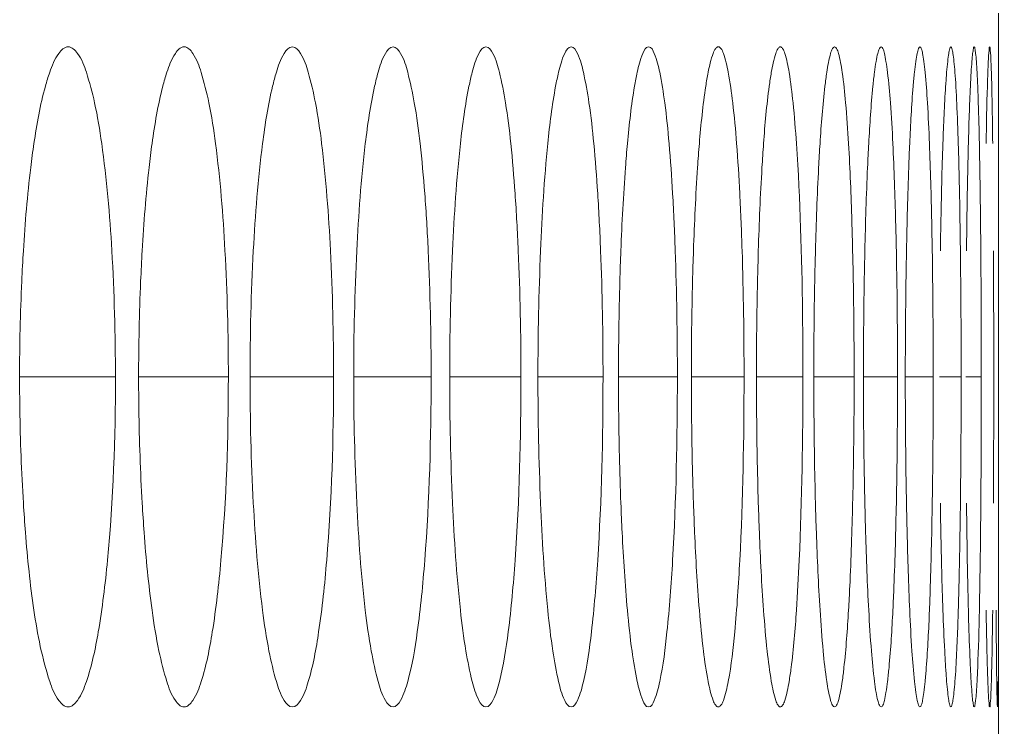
# Model space of a CAD drawing. Header units: millimetres. Extents: x 1177 to 4147, y 93 to 2194.
# Drawn here: x 2914.9 to 2923.81, y 1401.38 to 1407.81 of the extents above; entities that cross this region are included whole.
import ezdxf

# ---------------------------------------------------------------- set-up
doc = ezdxf.new("R2010")
doc.units = ezdxf.units.MM
doc.header["$LTSCALE"] = 0.1
doc.layers.get('0').update_dxf_attribs({"lineweight": 13})
doc.layers.add('标注', color=251, linetype='Continuous', lineweight=9)

msp = doc.modelspace()

# ---------------------------------------------------------------- linework, layer by layer
msp.add_line((2923.8102, 1348.8948), (2923.8102, 1914.8948))
at = {"layer": '标注'}
for p, q in [((2923.8102, 1407.5631), (2923.8102, 1408.0583)), ((2914.905, 1404.5631), (2915.7771, 1404.5631)), ((2915.9881, 1404.5631), (2916.8043, 1404.5631)), ((2917.0014, 1404.5631), (2917.7616, 1404.5631)), ((2917.9447, 1404.5631), (2918.6489, 1404.5631)), ((2918.8179, 1404.5631), (2919.466, 1404.5631)), ((2919.621, 1404.5631), (2920.2129, 1404.5631)), ((2920.3538, 1404.5631), (2920.8895, 1404.5631)), ((2921.0164, 1404.5631), (2921.4959, 1404.5631)), ((2921.6087, 1404.5631), (2922.0318, 1404.5631)), ((2922.1306, 1404.5631), (2922.4974, 1404.5631)), ((2922.582, 1404.5631), (2922.8924, 1404.5631)), ((2922.963, 1404.5631), (2923.217, 1404.5631)), ((2923.2735, 1404.5631), (2923.4711, 1404.5631)), ((2923.5134, 1404.5631), (2923.6545, 1404.5631)), ((2923.8102, 1401.0679), (2923.8102, 1401.5631))]:
    msp.add_line(p, q, dxfattribs=at)
for points, knots in [([(2915.3466, 1407.5631), (2915.312, 1407.5631), (2915.2316, 1407.4795), (2915.2003, 1407.3914), (2915.179, 1407.3314)], [0, 0, 0, 0, 0.352199, 1, 1, 1, 1]), ([(2915.7771, 1404.5631), (2915.7771, 1404.9458), (2915.7577, 1405.6542), (2915.6871, 1406.4875), (2915.5991, 1407.026), (2915.5248, 1407.3044), (2915.4607, 1407.4796), (2915.3811, 1407.5631), (2915.3466, 1407.5631)], [0, 0, 0, 0, 0.372429, 0.689732, 0.811883, 0.904664, 0.966442, 1, 1, 1, 1]), ([(2916.4018, 1407.5631), (2916.3687, 1407.5631), (2916.293, 1407.4769), (2916.2648, 1407.3911), (2916.2449, 1407.3314)], [0, 0, 0, 0, 0.34497, 1, 1, 1, 1]), ([(2916.8043, 1404.5631), (2916.8043, 1404.9458), (2916.7862, 1405.6539), (2916.7202, 1406.4873), (2916.6381, 1407.0254), (2916.5684, 1407.3042), (2916.5097, 1407.477), (2916.4348, 1407.5631), (2916.4018, 1407.5631)], [0, 0, 0, 0, 0.373515, 0.691581, 0.813864, 0.906521, 0.967776, 1, 1, 1, 1]), ([(2917.3871, 1407.5631), (2917.3554, 1407.5631), (2917.2847, 1407.4741), (2917.2593, 1407.3908), (2917.2409, 1407.3314)], [0, 0, 0, 0, 0.337498, 1, 1, 1, 1]), ([(2917.7616, 1404.5631), (2917.7616, 1404.9458), (2917.7449, 1405.6536), (2917.6834, 1406.4871), (2917.6073, 1407.0248), (2917.5421, 1407.3043), (2917.4885, 1407.4743), (2917.4187, 1407.5631), (2917.3871, 1407.5631)], [0, 0, 0, 0, 0.374562, 0.693368, 0.815782, 0.908329, 0.969088, 1, 1, 1, 1]), ([(2918.3024, 1407.5631), (2918.2721, 1407.5631), (2918.2067, 1407.4711), (2918.1839, 1407.3906), (2918.1669, 1407.3314)], [0, 0, 0, 0, 0.329816, 1, 1, 1, 1]), ([(2918.6489, 1404.5631), (2918.6489, 1404.9458), (2918.6368, 1405.502), (2918.5953, 1406.2087), (2918.5542, 1406.6582), (2918.5063, 1407.0241), (2918.4458, 1407.3044), (2918.3971, 1407.4714), (2918.3326, 1407.5631), (2918.3024, 1407.5631)], [0, 0, 0, 0, 0.375551, 0.545723, 0.695098, 0.817639, 0.910083, 0.970374, 1, 1, 1, 1]), ([(2919.1475, 1407.5631), (2919.1186, 1407.5631), (2919.0589, 1407.468), (2919.0384, 1407.3903), (2919.0228, 1407.3314)], [0, 0, 0, 0, 0.321971, 1, 1, 1, 1]), ([(2919.466, 1404.5631), (2919.466, 1404.9457), (2919.4549, 1405.502), (2919.4168, 1406.2086), (2919.3791, 1406.6582), (2919.3351, 1407.0234), (2919.2795, 1407.3047), (2919.2353, 1407.4683), (2919.1764, 1407.5631), (2919.1475, 1407.5631)], [0, 0, 0, 0, 0.376511, 0.547075, 0.696737, 0.819409, 0.911768, 0.971624, 1, 1, 1, 1]), ([(2919.9226, 1407.5631), (2919.8949, 1407.5631), (2919.8413, 1407.4648), (2919.8227, 1407.3901), (2919.8085, 1407.3314)], [0, 0, 0, 0, 0.314028, 1, 1, 1, 1]), ([(2920.2129, 1404.5631), (2920.2129, 1404.9457), (2920.2028, 1405.5019), (2920.1682, 1406.2085), (2920.1338, 1406.6582), (2920.0937, 1407.0227), (2920.0431, 1407.3052), (2920.0029, 1407.4652), (2919.9501, 1407.5631), (2919.9226, 1407.5631)], [0, 0, 0, 0, 0.37742, 0.548358, 0.698293, 0.821093, 0.913378, 0.972833, 1, 1, 1, 1]), ([(2920.6273, 1407.5631), (2920.6009, 1407.5631), (2920.5539, 1407.4614), (2920.5369, 1407.3899), (2920.524, 1407.3314)], [0, 0, 0, 0, 0.306066, 1, 1, 1, 1]), ([(2920.8895, 1404.5631), (2920.8895, 1404.9457), (2920.8805, 1405.5019), (2920.8492, 1406.2083), (2920.8182, 1406.6582), (2920.782, 1407.022), (2920.7367, 1407.3058), (2920.6999, 1407.4619), (2920.6536, 1407.5631), (2920.6273, 1407.5631)], [0, 0, 0, 0, 0.378273, 0.549562, 0.699757, 0.822681, 0.914904, 0.973991, 1, 1, 1, 1]), ([(2921.2618, 1407.5631), (2921.2525, 1407.5631), (2921.2304, 1407.5426), (2921.1983, 1407.4655), (2921.1807, 1407.3897), (2921.1693, 1407.3314)], [0, 0, 0, 0, 0.108893, 0.304684, 1, 1, 1, 1]), ([(2921.4959, 1404.5631), (2921.4959, 1404.9457), (2921.4879, 1405.5015), (2921.4599, 1406.2087), (2921.4328, 1406.6569), (2921.399, 1407.025), (2921.3621, 1407.2979), (2921.3245, 1407.4654), (2921.293, 1407.5426), (2921.2711, 1407.5631), (2921.2618, 1407.5631)], [0, 0, 0, 0, 0.378765, 0.550246, 0.700564, 0.823511, 0.915608, 0.974317, 0.990824, 1, 1, 1, 1]), ([(2921.8259, 1407.5631), (2921.8174, 1407.5631), (2921.7976, 1407.5414), (2921.77, 1407.4654), (2921.7542, 1407.3895), (2921.7441, 1407.3314)], [0, 0, 0, 0, 0.101909, 0.296587, 1, 1, 1, 1]), ([(2921.9727, 1406.6838), (2921.9643, 1406.8076), (2921.9467, 1407.0245), (2921.9146, 1407.2969), (2921.881, 1407.4652), (2921.8541, 1407.5413), (2921.8344, 1407.5631), (2921.8259, 1407.5631)], [0, 0, 0, 0, 0.412795, 0.721593, 0.917535, 0.971685, 1, 1, 1, 1]), ([(2922.3196, 1407.5631), (2922.3118, 1407.5631), (2922.2946, 1407.54), (2922.2712, 1407.4656), (2922.2574, 1407.3893), (2922.2486, 1407.3314)], [0, 0, 0, 0, 0.094921, 0.288654, 1, 1, 1, 1]), ([(2922.4465, 1406.6838), (2922.4393, 1406.8076), (2922.424, 1407.0246), (2922.3966, 1407.2961), (2922.3672, 1407.4654), (2922.3445, 1407.5399), (2922.3274, 1407.5631), (2922.3196, 1407.5631)], [0, 0, 0, 0, 0.414841, 0.724795, 0.920667, 0.973938, 1, 1, 1, 1]), ([(2922.7429, 1407.5631), (2922.7357, 1407.5631), (2922.7214, 1407.5384), (2922.71, 1407.4964), (2922.6948, 1407.4218), (2922.6869, 1407.3647), (2922.6827, 1407.3314)], [0, 0, 0, 0, 0.088051, 0.280963, 0.585765, 1, 1, 1, 1]), ([(2922.8498, 1406.6838), (2922.8437, 1406.8076), (2922.8313, 1407.0234), (2922.8093, 1407.2734), (2922.7898, 1407.4217), (2922.7752, 1407.4964), (2922.7642, 1407.5383), (2922.75, 1407.5631), (2922.7429, 1407.5631)], [0, 0, 0, 0, 0.416674, 0.727673, 0.840561, 0.923587, 0.976084, 1, 1, 1, 1]), ([(2923.0956, 1407.5631), (2923.0891, 1407.5631), (2923.0781, 1407.5367), (2923.0685, 1407.4968), (2923.0562, 1407.4214), (2923.0497, 1407.3647), (2923.0462, 1407.3314)], [0, 0, 0, 0, 0.08156, 0.273914, 0.581123, 1, 1, 1, 1]), ([(2923.1827, 1406.6838), (2923.1777, 1406.8075), (2923.1676, 1407.0231), (2923.1499, 1407.2735), (2923.1339, 1407.4214), (2923.1222, 1407.4967), (2923.113, 1407.5367), (2923.1021, 1407.5631), (2923.0956, 1407.5631)], [0, 0, 0, 0, 0.418337, 0.730308, 0.843348, 0.926219, 0.978065, 1, 1, 1, 1]), ([(2923.3779, 1407.5631), (2923.3719, 1407.5631), (2923.3649, 1407.535), (2923.3563, 1407.4973), (2923.3473, 1407.421), (2923.342, 1407.3646), (2923.3393, 1407.3314)], [0, 0, 0, 0, 0.07568, 0.267653, 0.577032, 1, 1, 1, 1]), ([(2923.445, 1406.6838), (2923.4412, 1406.8075), (2923.435, 1406.9816), (2923.4239, 1407.1971), (2923.4158, 1407.3231), (2923.4074, 1407.4209), (2923.3989, 1407.4972), (2923.3908, 1407.535), (2923.3839, 1407.5631), (2923.3779, 1407.5631)], [0, 0, 0, 0, 0.419744, 0.590146, 0.732557, 0.845737, 0.928497, 0.979815, 1, 1, 1, 1]), ([(2923.5896, 1407.5631), (2923.5841, 1407.5631), (2923.5816, 1407.5334), (2923.5732, 1407.4978), (2923.568, 1407.4205), (2923.5638, 1407.3646), (2923.5618, 1407.3314)], [0, 0, 0, 0, 0.070746, 0.262489, 0.57368, 1, 1, 1, 1]), ([(2923.6367, 1406.6838), (2923.6341, 1406.8075), (2923.6299, 1406.9816), (2923.6221, 1407.197), (2923.6166, 1407.3232), (2923.6101, 1407.4205), (2923.6055, 1407.4978), (2923.5974, 1407.5333), (2923.5951, 1407.5631), (2923.5896, 1407.5631)], [0, 0, 0, 0, 0.42086, 0.591659, 0.73434, 0.847642, 0.930328, 0.98125, 1, 1, 1, 1]), ([(2923.7308, 1407.5631), (2923.7256, 1407.5631), (2923.7284, 1407.5321), (2923.7193, 1407.4984), (2923.7183, 1407.4202), (2923.715, 1407.3646), (2923.7137, 1407.3314)], [0, 0, 0, 0, 0.067135, 0.25876, 0.571272, 1, 1, 1, 1]), ([(2923.7579, 1406.6838), (2923.7565, 1406.8075), (2923.7542, 1406.9816), (2923.7496, 1407.197), (2923.7469, 1407.3233), (2923.7421, 1407.4202), (2923.7418, 1407.4983), (2923.7329, 1407.532), (2923.736, 1407.5631), (2923.7308, 1407.5631)], [0, 0, 0, 0, 0.421633, 0.592708, 0.735581, 0.848973, 0.931617, 0.982277, 1, 1, 1, 1]), ([(2915.179, 1407.3314), (2915.1644, 1407.29), (2915.1, 1407.078), (2915.0613, 1406.8593), (2915.0354, 1406.6838)], [0, 0, 0, 0, 0.198383, 1, 1, 1, 1]), ([(2916.2449, 1407.3314), (2916.2312, 1407.2899), (2916.1708, 1407.0775), (2916.1346, 1406.8591), (2916.1104, 1406.6838)], [0, 0, 0, 0, 0.197891, 1, 1, 1, 1]), ([(2917.2409, 1407.3314), (2917.2281, 1407.2899), (2917.1717, 1407.077), (2917.1381, 1406.8589), (2917.1154, 1406.6838)], [0, 0, 0, 0, 0.197424, 1, 1, 1, 1]), ([(2918.1669, 1407.3314), (2918.155, 1407.2898), (2918.1026, 1407.0766), (2918.0715, 1406.8587), (2918.0505, 1406.6838)], [0, 0, 0, 0, 0.196983, 1, 1, 1, 1]), ([(2919.0228, 1407.3314), (2919.0118, 1407.2898), (2918.9635, 1407.0761), (2918.9349, 1406.8586), (2918.9155, 1406.6838)], [0, 0, 0, 0, 0.196571, 1, 1, 1, 1]), ([(2919.8085, 1407.3314), (2919.7985, 1407.2897), (2919.7542, 1407.0757), (2919.7281, 1406.8584), (2919.7104, 1406.6838)], [0, 0, 0, 0, 0.196188, 1, 1, 1, 1]), ([(2920.524, 1407.3314), (2920.5149, 1407.2897), (2920.4747, 1407.0753), (2920.4511, 1406.8583), (2920.435, 1406.6838)], [0, 0, 0, 0, 0.195836, 1, 1, 1, 1]), ([(2921.1693, 1407.3314), (2921.1611, 1407.2896), (2921.125, 1407.075), (2921.1038, 1406.8582), (2921.0894, 1406.6838)], [0, 0, 0, 0, 0.195515, 1, 1, 1, 1]), ([(2921.7441, 1407.3314), (2921.7369, 1407.2896), (2921.7049, 1407.0747), (2921.6862, 1406.8581), (2921.6734, 1406.6838)], [0, 0, 0, 0, 0.195227, 1, 1, 1, 1]), ([(2922.2486, 1407.3314), (2922.2423, 1407.2896), (2922.2145, 1407.0744), (2922.1982, 1406.858), (2922.1871, 1406.6838)], [0, 0, 0, 0, 0.194971, 1, 1, 1, 1]), ([(2922.6827, 1407.3314), (2922.6773, 1407.2895), (2922.6536, 1407.0742), (2922.6397, 1406.8579), (2922.6303, 1406.6838)], [0, 0, 0, 0, 0.194751, 1, 1, 1, 1]), ([(2923.0462, 1407.3314), (2923.0418, 1407.2895), (2923.0223, 1407.074), (2923.0108, 1406.8579), (2923.003, 1406.6838)], [0, 0, 0, 0, 0.194565, 1, 1, 1, 1]), ([(2923.3393, 1407.3314), (2923.3358, 1407.2895), (2923.3204, 1407.0738), (2923.3114, 1406.8578), (2923.3052, 1406.6838)], [0, 0, 0, 0, 0.194414, 1, 1, 1, 1]), ([(2923.5618, 1407.3314), (2923.5592, 1407.2895), (2923.548, 1407.0737), (2923.5414, 1406.8578), (2923.5369, 1406.6838)], [0, 0, 0, 0, 0.194299, 1, 1, 1, 1]), ([(2923.7137, 1407.3314), (2923.7121, 1407.2895), (2923.7051, 1407.0736), (2923.7009, 1406.8577), (2923.698, 1406.6838)], [0, 0, 0, 0, 0.194221, 1, 1, 1, 1]), ([(2915.0354, 1406.6838), (2915.0247, 1406.6113), (2914.982, 1406.288), (2914.955, 1405.9627), (2914.9395, 1405.7104)], [0, 0, 0, 0, 0.224658, 1, 1, 1, 1]), ([(2916.1104, 1406.6838), (2916.1003, 1406.6113), (2916.0603, 1406.2878), (2916.0351, 1405.9627), (2916.0205, 1405.7104)], [0, 0, 0, 0, 0.224554, 1, 1, 1, 1]), ([(2917.1154, 1406.6838), (2917.0737, 1406.3607), (2917.0197, 1405.6538), (2917.0014, 1404.9456), (2917.0014, 1404.5631)], [0, 0, 0, 0, 0.459902, 1, 1, 1, 1]), ([(2918.0505, 1406.6838), (2918.0118, 1406.3605), (2917.9617, 1405.6536), (2917.9447, 1404.9456), (2917.9447, 1404.5631)], [0, 0, 0, 0, 0.459787, 1, 1, 1, 1]), ([(2918.9155, 1406.6838), (2918.8798, 1406.3603), (2918.8336, 1405.6534), (2918.8179, 1404.9456), (2918.8179, 1404.5631)], [0, 0, 0, 0, 0.45968, 1, 1, 1, 1]), ([(2919.7104, 1406.6838), (2919.6776, 1406.3602), (2919.6354, 1405.6533), (2919.621, 1404.9456), (2919.621, 1404.5631)], [0, 0, 0, 0, 0.459581, 1, 1, 1, 1]), ([(2920.435, 1406.6838), (2920.4284, 1406.6112), (2920.4018, 1406.2872), (2920.3851, 1405.9624), (2920.3754, 1405.7104)], [0, 0, 0, 0, 0.22413, 1, 1, 1, 1]), ([(2921.0894, 1406.6838), (2921.0834, 1406.6112), (2921.0595, 1406.2871), (2921.0445, 1405.9624), (2921.0358, 1405.7104)], [0, 0, 0, 0, 0.224066, 1, 1, 1, 1]), ([(2921.6734, 1406.6838), (2921.6681, 1406.6112), (2921.647, 1406.287), (2921.6336, 1405.9624), (2921.6259, 1405.7104)], [0, 0, 0, 0, 0.224008, 1, 1, 1, 1]), ([(2922.0318, 1404.5631), (2922.0318, 1404.758), (2922.0266, 1405.4652), (2922.0075, 1406.1726), (2921.9727, 1406.6838)], [0, 0, 0, 0, 0.275595, 1, 1, 1, 1]), ([(2922.1871, 1406.6838), (2922.1824, 1406.6112), (2922.164, 1406.2869), (2922.1524, 1405.9623), (2922.1456, 1405.7104)], [0, 0, 0, 0, 0.223957, 1, 1, 1, 1]), ([(2922.4841, 1405.7104), (2922.482, 1405.7991), (2922.4732, 1406.1237), (2922.4603, 1406.4482), (2922.4465, 1406.6838)], [0, 0, 0, 0, 0.273384, 1, 1, 1, 1]), ([(2922.6303, 1406.6838), (2922.6263, 1406.6112), (2922.6106, 1406.2869), (2922.6006, 1405.9623), (2922.5949, 1405.7104)], [0, 0, 0, 0, 0.223913, 1, 1, 1, 1]), ([(2922.8814, 1405.7104), (2922.8796, 1405.7991), (2922.8722, 1406.1237), (2922.8614, 1406.4482), (2922.8498, 1406.6838)], [0, 0, 0, 0, 0.273416, 1, 1, 1, 1]), ([(2923.003, 1406.6838), (2922.9997, 1406.6112), (2922.9867, 1406.2868), (2922.9785, 1405.9623), (2922.9737, 1405.7104)], [0, 0, 0, 0, 0.223876, 1, 1, 1, 1]), ([(2923.2081, 1405.7104), (2923.2067, 1405.7991), (2923.2007, 1406.1236), (2923.192, 1406.4481), (2923.1827, 1406.6838)], [0, 0, 0, 0, 0.273443, 1, 1, 1, 1]), ([(2923.3052, 1406.6838), (2923.3026, 1406.6112), (2923.2923, 1406.2868), (2923.2858, 1405.9623), (2923.282, 1405.7104)], [0, 0, 0, 0, 0.223846, 1, 1, 1, 1]), ([(2923.4643, 1405.7104), (2923.4632, 1405.7991), (2923.4587, 1406.1236), (2923.4521, 1406.4481), (2923.445, 1406.6838)], [0, 0, 0, 0, 0.273464, 1, 1, 1, 1]), ([(2923.5369, 1406.6838), (2923.535, 1406.6112), (2923.5274, 1406.2867), (2923.5225, 1405.9623), (2923.5197, 1405.7104)], [0, 0, 0, 0, 0.223823, 1, 1, 1, 1]), ([(2923.65, 1405.7104), (2923.6493, 1405.7991), (2923.6462, 1406.1236), (2923.6417, 1406.4481), (2923.6367, 1406.6838)], [0, 0, 0, 0, 0.273479, 1, 1, 1, 1]), ([(2914.9395, 1405.7104), (2914.9338, 1405.6181), (2914.9135, 1405.236), (2914.905, 1404.8533), (2914.905, 1404.5631)], [0, 0, 0, 0, 0.241777, 1, 1, 1, 1]), ([(2916.0205, 1405.7104), (2916.0151, 1405.618), (2915.9961, 1405.2359), (2915.9881, 1404.8532), (2915.9881, 1404.5631)], [0, 0, 0, 0, 0.241751, 1, 1, 1, 1]), ([(2920.3754, 1405.7104), (2920.3718, 1405.618), (2920.3591, 1405.2357), (2920.3538, 1404.8532), (2920.3538, 1404.5631)], [0, 0, 0, 0, 0.241646, 1, 1, 1, 1]), ([(2921.0358, 1405.7104), (2921.0326, 1405.618), (2921.0212, 1405.2357), (2921.0164, 1404.8532), (2921.0164, 1404.5631)], [0, 0, 0, 0, 0.24163, 1, 1, 1, 1]), ([(2921.6259, 1405.7104), (2921.6231, 1405.618), (2921.6129, 1405.2357), (2921.6087, 1404.8532), (2921.6087, 1404.5631)], [0, 0, 0, 0, 0.241616, 1, 1, 1, 1]), ([(2922.1456, 1405.7104), (2922.1431, 1405.618), (2922.1343, 1405.2357), (2922.1306, 1404.8532), (2922.1306, 1404.5631)], [0, 0, 0, 0, 0.241603, 1, 1, 1, 1]), ([(2922.4974, 1404.5631), (2922.4974, 1404.6611), (2922.4962, 1405.0435), (2922.4909, 1405.426), (2922.4841, 1405.7104)], [0, 0, 0, 0, 0.256117, 1, 1, 1, 1]), ([(2922.5949, 1405.7104), (2922.5928, 1405.618), (2922.5852, 1405.2356), (2922.582, 1404.8532), (2922.582, 1404.5631)], [0, 0, 0, 0, 0.241592, 1, 1, 1, 1]), ([(2922.8924, 1404.5631), (2922.8924, 1404.6611), (2922.8915, 1405.0435), (2922.887, 1405.426), (2922.8814, 1405.7104)], [0, 0, 0, 0, 0.256123, 1, 1, 1, 1]), ([(2922.9737, 1405.7104), (2922.9719, 1405.618), (2922.9656, 1405.2356), (2922.963, 1404.8532), (2922.963, 1404.5631)], [0, 0, 0, 0, 0.241583, 1, 1, 1, 1]), ([(2923.217, 1404.5631), (2923.217, 1404.6611), (2923.2163, 1405.0435), (2923.2127, 1405.4259), (2923.2081, 1405.7104)], [0, 0, 0, 0, 0.256128, 1, 1, 1, 1]), ([(2923.4711, 1404.5631), (2923.4711, 1404.6611), (2923.4705, 1405.0435), (2923.4678, 1405.4259), (2923.4643, 1405.7104)], [0, 0, 0, 0, 0.256131, 1, 1, 1, 1]), ([(2923.6545, 1404.5631), (2923.6545, 1404.6611), (2923.6542, 1405.0435), (2923.6523, 1405.4259), (2923.65, 1405.7104)], [0, 0, 0, 0, 0.256134, 1, 1, 1, 1]), ([(2923.7675, 1404.5631), (2923.7675, 1404.6611), (2923.7673, 1405.0435), (2923.7663, 1405.4259), (2923.7651, 1405.7104)], [0, 0, 0, 0, 0.256136, 1, 1, 1, 1]), ([(2914.905, 1404.5631), (2914.905, 1404.4652), (2914.9079, 1404.0826), (2914.922, 1403.7), (2914.9395, 1403.4159)], [0, 0, 0, 0, 0.256006, 1, 1, 1, 1]), ([(2915.5124, 1401.7949), (2915.5631, 1401.9407), (2915.6397, 1402.3081), (2915.7505, 1403.2305), (2915.7771, 1404.0071), (2915.7771, 1404.5631)], [0, 0, 0, 0, 0.166119, 0.401654, 1, 1, 1, 1]), ([(2915.9881, 1404.5631), (2915.9881, 1404.4652), (2915.9909, 1404.0826), (2916.0041, 1403.7001), (2916.0205, 1403.4159)], [0, 0, 0, 0, 0.256022, 1, 1, 1, 1]), ([(2916.557, 1401.7949), (2916.6045, 1401.9412), (2916.676, 1402.3086), (2916.7796, 1403.2311), (2916.8043, 1404.0071), (2916.8043, 1404.5631)], [0, 0, 0, 0, 0.165692, 0.401192, 1, 1, 1, 1]), ([(2917.0014, 1404.5631), (2917.0014, 1404.1806), (2917.0197, 1403.4725), (2917.0737, 1402.7655), (2917.1154, 1402.4425)], [0, 0, 0, 0, 0.540098, 1, 1, 1, 1]), ([(2917.5315, 1401.7949), (2917.5759, 1401.9417), (2917.6423, 1402.3091), (2917.7387, 1403.2316), (2917.7616, 1404.0072), (2917.7616, 1404.5631)], [0, 0, 0, 0, 0.165291, 0.400759, 1, 1, 1, 1]), ([(2917.9447, 1404.5631), (2917.9447, 1404.1807), (2917.9617, 1403.4727), (2918.0118, 1402.7657), (2918.0505, 1402.4425)], [0, 0, 0, 0, 0.540213, 1, 1, 1, 1]), ([(2918.4361, 1401.7949), (2918.4773, 1401.9421), (2918.5386, 1402.3096), (2918.6278, 1403.232), (2918.6489, 1404.0072), (2918.6489, 1404.5631)], [0, 0, 0, 0, 0.164917, 0.400355, 1, 1, 1, 1]), ([(2918.8179, 1404.5631), (2918.8179, 1404.1807), (2918.8336, 1403.4728), (2918.8798, 1402.7659), (2918.9155, 1402.4425)], [0, 0, 0, 0, 0.54032, 1, 1, 1, 1]), ([(2919.2705, 1401.7949), (2919.3085, 1401.9426), (2919.3648, 1402.31), (2919.4467, 1403.2325), (2919.466, 1404.0073), (2919.466, 1404.5631)], [0, 0, 0, 0, 0.164569, 0.399981, 1, 1, 1, 1]), ([(2919.621, 1404.5631), (2919.621, 1404.1807), (2919.6354, 1403.473), (2919.6776, 1402.7661), (2919.7104, 1402.4425)], [0, 0, 0, 0, 0.540419, 1, 1, 1, 1]), ([(2920.0348, 1401.7949), (2920.0695, 1401.9429), (2920.1208, 1402.3103), (2920.1954, 1403.2329), (2920.2129, 1404.0073), (2920.2129, 1404.5631)], [0, 0, 0, 0, 0.164249, 0.399636, 1, 1, 1, 1]), ([(2920.3538, 1404.5631), (2920.3538, 1404.4652), (2920.3557, 1404.0827), (2920.3645, 1403.7002), (2920.3754, 1403.4159)], [0, 0, 0, 0, 0.256086, 1, 1, 1, 1]), ([(2920.7288, 1401.7949), (2920.7603, 1401.9433), (2920.8065, 1402.3107), (2920.8738, 1403.2332), (2920.8895, 1404.0074), (2920.8895, 1404.5631)], [0, 0, 0, 0, 0.163958, 0.399322, 1, 1, 1, 1]), ([(2921.0164, 1404.5631), (2921.0164, 1404.4652), (2921.0181, 1404.0827), (2921.026, 1403.7002), (2921.0358, 1403.4159)], [0, 0, 0, 0, 0.256095, 1, 1, 1, 1]), ([(2921.3526, 1401.7949), (2921.3807, 1401.9436), (2921.4219, 1402.311), (2921.4819, 1403.2336), (2921.4959, 1404.0074), (2921.4959, 1404.5631)], [0, 0, 0, 0, 0.163694, 0.399039, 1, 1, 1, 1]), ([(2921.6087, 1404.5631), (2921.6087, 1404.4652), (2921.6102, 1404.0827), (2921.6172, 1403.7003), (2921.6259, 1403.4159)], [0, 0, 0, 0, 0.256104, 1, 1, 1, 1]), ([(2921.9727, 1402.4425), (2921.983, 1402.5939), (2922.0203, 1403.3002), (2922.0318, 1404.0076), (2922.0318, 1404.5631)], [0, 0, 0, 0, 0.214546, 1, 1, 1, 1]), ([(2922.1306, 1404.5631), (2922.1306, 1404.4652), (2922.1319, 1404.0827), (2922.138, 1403.7003), (2922.1456, 1403.4159)], [0, 0, 0, 0, 0.256112, 1, 1, 1, 1]), ([(2922.4841, 1403.4159), (2922.4863, 1403.5083), (2922.4942, 1403.8906), (2922.4974, 1404.2731), (2922.4974, 1404.5631)], [0, 0, 0, 0, 0.241594, 1, 1, 1, 1]), ([(2922.582, 1404.5631), (2922.582, 1404.4652), (2922.5831, 1404.0827), (2922.5884, 1403.7003), (2922.5949, 1403.4159)], [0, 0, 0, 0, 0.256118, 1, 1, 1, 1]), ([(2922.8814, 1403.4159), (2922.8832, 1403.5083), (2922.8898, 1403.8906), (2922.8924, 1404.2731), (2922.8924, 1404.5631)], [0, 0, 0, 0, 0.241585, 1, 1, 1, 1]), ([(2922.963, 1404.5631), (2922.963, 1404.4652), (2922.9639, 1404.0827), (2922.9683, 1403.7003), (2922.9737, 1403.4159)], [0, 0, 0, 0, 0.256124, 1, 1, 1, 1]), ([(2923.2081, 1403.4159), (2923.2096, 1403.5083), (2923.2149, 1403.8907), (2923.217, 1404.2731), (2923.217, 1404.5631)], [0, 0, 0, 0, 0.241577, 1, 1, 1, 1]), ([(2923.4643, 1403.4159), (2923.4654, 1403.5083), (2923.4694, 1403.8907), (2923.4711, 1404.2731), (2923.4711, 1404.5631)], [0, 0, 0, 0, 0.241571, 1, 1, 1, 1]), ([(2923.65, 1403.4159), (2923.6508, 1403.5083), (2923.6535, 1403.8907), (2923.6545, 1404.2731), (2923.6545, 1404.5631)], [0, 0, 0, 0, 0.241566, 1, 1, 1, 1]), ([(2923.7651, 1403.4159), (2923.7655, 1403.5083), (2923.7669, 1403.8907), (2923.7675, 1404.2731), (2923.7675, 1404.5631)], [0, 0, 0, 0, 0.241563, 1, 1, 1, 1]), ([(2914.9395, 1403.4159), (2914.945, 1403.3271), (2914.9677, 1403.0018), (2915.0007, 1402.6771), (2915.0354, 1402.4425)], [0, 0, 0, 0, 0.272803, 1, 1, 1, 1]), ([(2916.0205, 1403.4159), (2916.0256, 1403.3271), (2916.047, 1403.0019), (2916.0778, 1402.6772), (2916.1104, 1402.4425)], [0, 0, 0, 0, 0.272887, 1, 1, 1, 1]), ([(2920.3754, 1403.4159), (2920.3788, 1403.3271), (2920.393, 1403.0024), (2920.4134, 1402.6778), (2920.435, 1402.4425)], [0, 0, 0, 0, 0.273226, 1, 1, 1, 1]), ([(2921.0358, 1403.4159), (2921.0389, 1403.3271), (2921.0516, 1403.0024), (2921.07, 1402.6779), (2921.0894, 1402.4425)], [0, 0, 0, 0, 0.273277, 1, 1, 1, 1]), ([(2921.6259, 1403.4159), (2921.6286, 1403.3271), (2921.6399, 1403.0025), (2921.6562, 1402.6779), (2921.6734, 1402.4425)], [0, 0, 0, 0, 0.273324, 1, 1, 1, 1]), ([(2922.1456, 1403.4159), (2922.148, 1403.3271), (2922.1579, 1403.0025), (2922.1721, 1402.678), (2922.1871, 1402.4425)], [0, 0, 0, 0, 0.273364, 1, 1, 1, 1]), ([(2922.4465, 1402.4425), (2922.4508, 1402.5151), (2922.4677, 1402.8394), (2922.4781, 1403.164), (2922.4841, 1403.4159)], [0, 0, 0, 0, 0.223934, 1, 1, 1, 1]), ([(2922.5949, 1403.4159), (2922.5969, 1403.3271), (2922.6053, 1403.0026), (2922.6175, 1402.6781), (2922.6303, 1402.4425)], [0, 0, 0, 0, 0.2734, 1, 1, 1, 1]), ([(2922.8498, 1402.4425), (2922.8534, 1402.5151), (2922.8676, 1402.8394), (2922.8763, 1403.164), (2922.8814, 1403.4159)], [0, 0, 0, 0, 0.223894, 1, 1, 1, 1]), ([(2922.9737, 1403.4159), (2922.9754, 1403.3271), (2922.9824, 1403.0026), (2922.9924, 1402.6781), (2923.003, 1402.4425)], [0, 0, 0, 0, 0.273429, 1, 1, 1, 1]), ([(2923.1827, 1402.4425), (2923.1856, 1402.5151), (2923.197, 1402.8395), (2923.204, 1403.164), (2923.2081, 1403.4159)], [0, 0, 0, 0, 0.22386, 1, 1, 1, 1]), ([(2923.282, 1403.4159), (2923.2833, 1403.3271), (2923.2889, 1403.0026), (2923.2968, 1402.6782), (2923.3052, 1402.4425)], [0, 0, 0, 0, 0.273453, 1, 1, 1, 1]), ([(2923.445, 1402.4425), (2923.4472, 1402.5151), (2923.4559, 1402.8395), (2923.4612, 1403.164), (2923.4643, 1403.4159)], [0, 0, 0, 0, 0.223834, 1, 1, 1, 1]), ([(2923.5197, 1403.4159), (2923.5207, 1403.3271), (2923.5248, 1403.0027), (2923.5307, 1402.6782), (2923.5369, 1402.4425)], [0, 0, 0, 0, 0.273472, 1, 1, 1, 1]), ([(2923.6367, 1402.4425), (2923.6382, 1402.5151), (2923.6443, 1402.8396), (2923.6479, 1403.164), (2923.65, 1403.4159)], [0, 0, 0, 0, 0.223814, 1, 1, 1, 1]), ([(2915.0354, 1402.4425), (2915.0677, 1402.2238), (2915.1234, 1401.9364), (2915.232, 1401.6466), (2915.312, 1401.5631), (2915.3466, 1401.5631)], [0, 0, 0, 0, 0.692122, 0.891575, 1, 1, 1, 1]), ([(2916.1104, 1402.4425), (2916.1276, 1402.3182), (2916.1616, 1402.1013), (2916.2332, 1401.8221), (2916.2934, 1401.6492), (2916.3687, 1401.5631), (2916.4018, 1401.5631)], [0, 0, 0, 0, 0.396145, 0.696516, 0.895316, 1, 1, 1, 1]), ([(2917.1154, 1402.4425), (2917.1315, 1402.3183), (2917.163, 1402.1019), (2917.2301, 1401.8221), (2917.2851, 1401.652), (2917.3554, 1401.5631), (2917.3871, 1401.5631)], [0, 0, 0, 0, 0.39889, 0.700646, 0.898977, 1, 1, 1, 1]), ([(2918.0505, 1402.4425), (2918.0654, 1402.3184), (2918.0945, 1402.1026), (2918.1569, 1401.8219), (2918.207, 1401.6548), (2918.272, 1401.5631), (2918.3024, 1401.5631)], [0, 0, 0, 0, 0.401577, 0.704706, 0.902616, 1, 1, 1, 1]), ([(2918.9155, 1402.4425), (2918.9292, 1402.3184), (2918.956, 1402.1033), (2919.0135, 1401.8216), (2919.0592, 1401.6579), (2919.1186, 1401.5631), (2919.1475, 1401.5631)], [0, 0, 0, 0, 0.404191, 0.708673, 0.906209, 1, 1, 1, 1]), ([(2919.7104, 1402.4425), (2919.7229, 1402.3185), (2919.7475, 1402.104), (2919.7999, 1401.8212), (2919.8416, 1401.661), (2919.8949, 1401.5631), (2919.9226, 1401.5631)], [0, 0, 0, 0, 0.406714, 0.712519, 0.90973, 1, 1, 1, 1]), ([(2920.435, 1402.4425), (2920.4464, 1402.3185), (2920.4687, 1402.1048), (2920.5159, 1401.8206), (2920.5541, 1401.6643), (2920.6009, 1401.5631), (2920.6273, 1401.5631)], [0, 0, 0, 0, 0.409128, 0.716215, 0.913149, 1, 1, 1, 1]), ([(2921.0894, 1402.4425), (2921.0996, 1402.3186), (2921.1208, 1402.1016), (2921.1594, 1401.8285), (2921.1982, 1401.6609), (2921.2304, 1401.5837), (2921.2525, 1401.5631), (2921.2618, 1401.5631)], [0, 0, 0, 0, 0.410337, 0.717846, 0.914038, 0.96928, 1, 1, 1, 1]), ([(2921.6734, 1402.4425), (2921.6825, 1402.3186), (2921.7013, 1402.1017), (2921.7352, 1401.8293), (2921.77, 1401.661), (2921.7976, 1401.5849), (2921.8174, 1401.5631), (2921.8259, 1401.5631)], [0, 0, 0, 0, 0.412556, 0.72129, 0.917343, 0.971601, 1, 1, 1, 1]), ([(2921.9059, 1401.7949), (2921.9129, 1401.8367), (2921.9434, 1402.0516), (2921.9609, 1402.2682), (2921.9727, 1402.4425)], [0, 0, 0, 0, 0.195157, 1, 1, 1, 1]), ([(2922.1871, 1402.4425), (2922.195, 1402.3187), (2922.2114, 1402.1016), (2922.2406, 1401.8301), (2922.2712, 1401.6608), (2922.2946, 1401.5863), (2922.3118, 1401.5631), (2922.3196, 1401.5631)], [0, 0, 0, 0, 0.414625, 0.724518, 0.920485, 0.973854, 1, 1, 1, 1]), ([(2922.3888, 1401.7949), (2922.3949, 1401.8367), (2922.4212, 1402.0519), (2922.4363, 1402.2683), (2922.4465, 1402.4425)], [0, 0, 0, 0, 0.194911, 1, 1, 1, 1]), ([(2922.6303, 1402.4425), (2922.637, 1402.3187), (2922.6507, 1402.1029), (2922.6742, 1401.8529), (2922.6948, 1401.7045), (2922.71, 1401.6299), (2922.7214, 1401.5879), (2922.7357, 1401.5631), (2922.7429, 1401.5631)], [0, 0, 0, 0, 0.416482, 0.727426, 0.840337, 0.92342, 0.976003, 1, 1, 1, 1]), ([(2922.8013, 1401.7949), (2922.8064, 1401.8367), (2922.8286, 1402.0521), (2922.8413, 1402.2684), (2922.8498, 1402.4425)], [0, 0, 0, 0, 0.194699, 1, 1, 1, 1]), ([(2923.003, 1402.4425), (2923.0085, 1402.3187), (2923.0199, 1402.1031), (2923.0392, 1401.8528), (2923.0562, 1401.7049), (2923.0685, 1401.6295), (2923.0781, 1401.5896), (2923.0891, 1401.5631), (2923.0956, 1401.5631)], [0, 0, 0, 0, 0.418174, 0.730095, 0.843153, 0.926071, 0.977989, 1, 1, 1, 1]), ([(2923.1433, 1401.7949), (2923.1474, 1401.8368), (2923.1655, 1402.0523), (2923.1757, 1402.2684), (2923.1827, 1402.4425)], [0, 0, 0, 0, 0.194522, 1, 1, 1, 1]), ([(2923.3052, 1402.4425), (2923.3096, 1402.3188), (2923.3168, 1402.1447), (2923.3292, 1401.9292), (2923.3382, 1401.8032), (2923.3473, 1401.7053), (2923.3563, 1401.6291), (2923.3649, 1401.5913), (2923.3719, 1401.5631), (2923.3779, 1401.5631)], [0, 0, 0, 0, 0.419612, 0.589982, 0.732383, 0.845577, 0.928373, 0.979748, 1, 1, 1, 1]), ([(2923.4148, 1401.7949), (2923.418, 1401.8368), (2923.4319, 1402.0525), (2923.4397, 1402.2685), (2923.445, 1402.4425)], [0, 0, 0, 0, 0.194381, 1, 1, 1, 1]), ([(2923.5369, 1402.4425), (2923.5401, 1402.3188), (2923.5453, 1402.1447), (2923.5545, 1401.9292), (2923.5608, 1401.8031), (2923.568, 1401.7057), (2923.5732, 1401.6285), (2923.5816, 1401.5929), (2923.5841, 1401.5631), (2923.5896, 1401.5631)], [0, 0, 0, 0, 0.420763, 0.591537, 0.73421, 0.847522, 0.930234, 0.981197, 1, 1, 1, 1]), ([(2923.6157, 1401.7949), (2923.6179, 1401.8368), (2923.6277, 1402.0526), (2923.6331, 1402.2685), (2923.6367, 1402.4425)], [0, 0, 0, 0, 0.194275, 1, 1, 1, 1]), ([(2923.698, 1402.4425), (2923.7001, 1402.3188), (2923.7033, 1402.1447), (2923.7092, 1401.9293), (2923.7128, 1401.803), (2923.7183, 1401.7061), (2923.7193, 1401.628), (2923.7284, 1401.5942), (2923.7256, 1401.5631), (2923.7308, 1401.5631)], [0, 0, 0, 0, 0.421573, 0.592633, 0.735501, 0.848899, 0.931558, 0.982243, 1, 1, 1, 1]), ([(2923.7461, 1401.7949), (2923.7474, 1401.8368), (2923.7529, 1402.0527), (2923.7559, 1402.2685), (2923.7579, 1402.4425)], [0, 0, 0, 0, 0.194207, 1, 1, 1, 1]), ([(2923.7885, 1402.4425), (2923.7894, 1402.3188), (2923.7909, 1402.1449), (2923.7933, 1401.9291), (2923.7948, 1401.8036), (2923.7967, 1401.7045), (2923.7976, 1401.6378), (2923.7994, 1401.5997), (2923.799, 1401.5796), (2923.8015, 1401.5711), (2923.8001, 1401.5631), (2923.8014, 1401.5631)], [0, 0, 0, 0, 0.421991, 0.593198, 0.736164, 0.849605, 0.932235, 0.961597, 0.982776, 0.995618, 1, 1, 1, 1]), ([(2915.3466, 1401.5631), (2915.3811, 1401.5631), (2915.4611, 1401.6468), (2915.4916, 1401.7349), (2915.5124, 1401.7949)], [0, 0, 0, 0, 0.351982, 1, 1, 1, 1]), ([(2916.4018, 1401.5631), (2916.4348, 1401.5631), (2916.5101, 1401.6495), (2916.5376, 1401.7352), (2916.557, 1401.7949)], [0, 0, 0, 0, 0.34471, 1, 1, 1, 1]), ([(2917.3871, 1401.5631), (2917.4187, 1401.5631), (2917.4889, 1401.6523), (2917.5136, 1401.7355), (2917.5315, 1401.7949)], [0, 0, 0, 0, 0.337196, 1, 1, 1, 1]), ([(2918.3024, 1401.5631), (2918.3326, 1401.5631), (2918.3975, 1401.6553), (2918.4195, 1401.7357), (2918.4361, 1401.7949)], [0, 0, 0, 0, 0.329473, 1, 1, 1, 1]), ([(2919.1475, 1401.5631), (2919.1764, 1401.5631), (2919.2356, 1401.6584), (2919.2554, 1401.736), (2919.2705, 1401.7949)], [0, 0, 0, 0, 0.321593, 1, 1, 1, 1]), ([(2919.9226, 1401.5631), (2919.9501, 1401.5631), (2920.0032, 1401.6617), (2920.021, 1401.7362), (2920.0348, 1401.7949)], [0, 0, 0, 0, 0.313618, 1, 1, 1, 1]), ([(2920.6273, 1401.5631), (2920.6536, 1401.5631), (2920.7001, 1401.6651), (2920.7164, 1401.7364), (2920.7288, 1401.7949)], [0, 0, 0, 0, 0.305632, 1, 1, 1, 1]), ([(2921.2618, 1401.5631), (2921.2711, 1401.5631), (2921.293, 1401.5837), (2921.3245, 1401.6608), (2921.3415, 1401.7366), (2921.3526, 1401.7949)], [0, 0, 0, 0, 0.10873, 0.304328, 1, 1, 1, 1]), ([(2921.8259, 1401.5631), (2921.8344, 1401.5631), (2921.8541, 1401.5849), (2921.881, 1401.6609), (2921.8962, 1401.7368), (2921.9059, 1401.7949)], [0, 0, 0, 0, 0.10172, 0.296219, 1, 1, 1, 1]), ([(2922.3196, 1401.5631), (2922.3274, 1401.5631), (2922.3445, 1401.5863), (2922.3672, 1401.6607), (2922.3805, 1401.737), (2922.3888, 1401.7949)], [0, 0, 0, 0, 0.094713, 0.288283, 1, 1, 1, 1]), ([(2922.7429, 1401.5631), (2922.75, 1401.5631), (2922.7642, 1401.5879), (2922.7752, 1401.6299), (2922.7899, 1401.7045), (2922.7973, 1401.7616), (2922.8013, 1401.7949)], [0, 0, 0, 0, 0.087832, 0.280603, 0.585474, 1, 1, 1, 1]), ([(2923.0956, 1401.5631), (2923.1021, 1401.5631), (2923.113, 1401.5896), (2923.1222, 1401.6295), (2923.1339, 1401.7049), (2923.14, 1401.7616), (2923.1433, 1401.7949)], [0, 0, 0, 0, 0.081343, 0.27358, 0.58086, 1, 1, 1, 1]), ([(2923.3779, 1401.5631), (2923.3839, 1401.5631), (2923.3908, 1401.5913), (2923.3989, 1401.629), (2923.4074, 1401.7053), (2923.4123, 1401.7616), (2923.4148, 1401.7949)], [0, 0, 0, 0, 0.07548, 0.267362, 0.576807, 1, 1, 1, 1]), ([(2923.5896, 1401.5631), (2923.5951, 1401.5631), (2923.5974, 1401.5929), (2923.6055, 1401.6284), (2923.6101, 1401.7058), (2923.6139, 1401.7617), (2923.6157, 1401.7949)], [0, 0, 0, 0, 0.070582, 0.262261, 0.573507, 1, 1, 1, 1]), ([(2923.7308, 1401.5631), (2923.736, 1401.5631), (2923.7329, 1401.5942), (2923.7418, 1401.6279), (2923.7421, 1401.7061), (2923.7451, 1401.7617), (2923.7461, 1401.7949)], [0, 0, 0, 0, 0.067027, 0.258613, 0.571162, 1, 1, 1, 1]), ([(2923.8014, 1401.5631), (2923.8026, 1401.5631), (2923.8011, 1401.5711), (2923.8035, 1401.5795), (2923.803, 1401.5997), (2923.8045, 1401.6377), (2923.8049, 1401.7045), (2923.8056, 1401.7617), (2923.8059, 1401.7949)], [0, 0, 0, 0, 0.016586, 0.065245, 0.145509, 0.256791, 0.569993, 1, 1, 1, 1])]:
    msp.add_open_spline(points, degree=3, knots=knots, dxfattribs=at)

doc.saveas('drawing.dxf')
